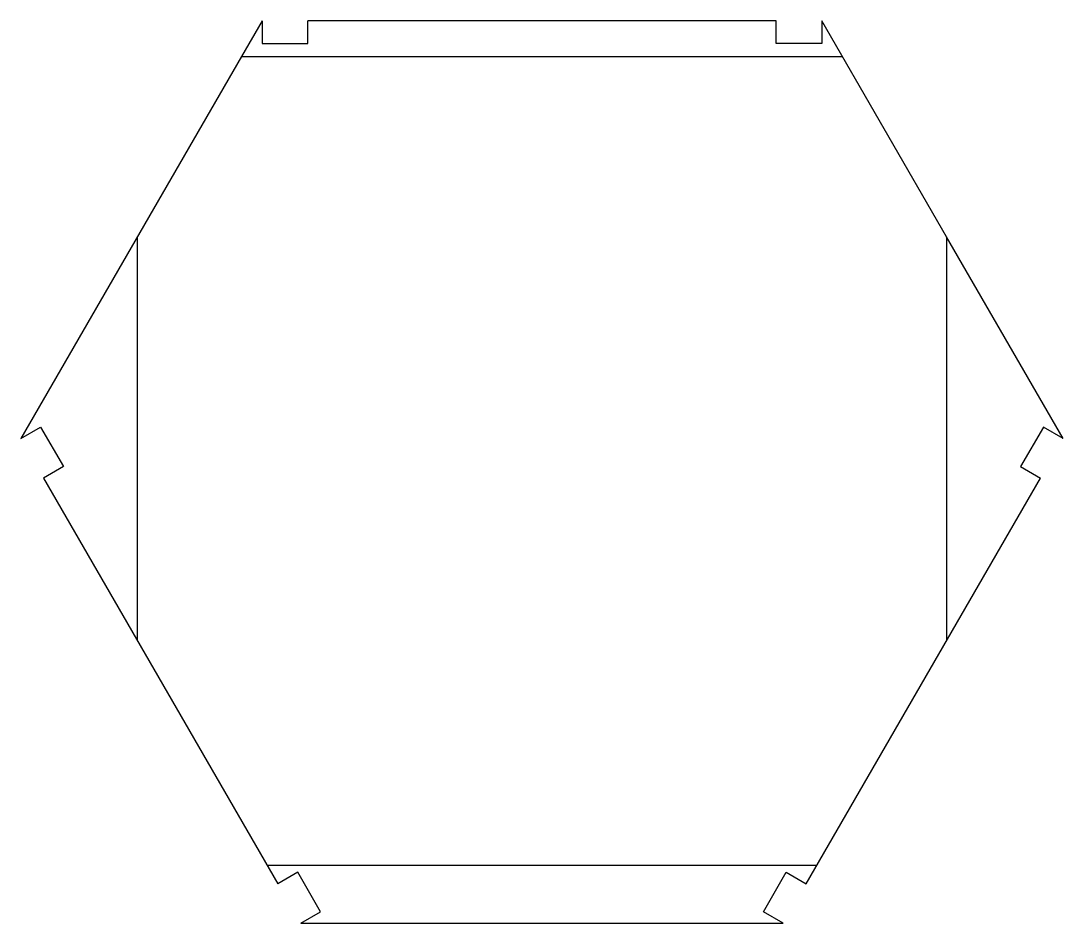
# Model space of a CAD drawing. Header units: millimetres. Extents: x -69 to 69, y -61 to 58.
import ezdxf

# ---------------------------------------------------------------- set-up
doc = ezdxf.new("R2010")
doc.units = ezdxf.units.MM

msp = doc.modelspace()

# ---------------------------------------------------------------- linework, layer by layer
at = {"color": 7, "linetype": 'Continuous', "lineweight": 25}
for p, q in [((-36.83, 57.93), (-39.53, 53.25)), ((-36.83, 57.93), (-36.83, 54.93)), ((-30.83, 54.93), (-30.83, 57.93)), ((30.83, 57.93), (-30.83, 57.93)), ((30.83, 54.93), (30.83, 57.93)), ((36.83, 57.93), (36.83, 54.93)), ((53.25, 29.49), (36.83, 57.93)), ((-36.83, 54.93), (-30.83, 54.93)), ((36.83, 54.93), (30.83, 54.93)), ((-39.53, 53.25), (-68.58, 2.93)), ((-39.53, 53.25), (39.53, 53.25)), ((-53.25, -23.62), (-53.25, 29.49)), ((53.25, 29.49), (53.25, -23.62)), ((68.58, 2.93), (53.25, 29.49)), ((-68.58, 2.93), (-65.98, 4.43)), ((-65.98, 4.43), (-62.98, -0.76)), ((65.98, 4.43), (62.98, -0.76)), ((68.58, 2.93), (65.98, 4.43)), ((-62.98, -0.76), (-65.58, -2.26)), ((62.98, -0.76), (65.58, -2.26)), ((-65.58, -2.26), (-34.75, -55.66)), ((34.75, -55.66), (65.58, -2.26)), ((36.14, -53.25), (-36.14, -53.25)), ((-32.15, -54.16), (-34.75, -55.66)), ((-29.15, -59.36), (-32.15, -54.16)), ((29.15, -59.36), (32.15, -54.16)), ((32.15, -54.16), (34.75, -55.66)), ((-31.75, -60.86), (-29.15, -59.36)), ((31.75, -60.86), (29.15, -59.36)), ((-31.75, -60.86), (31.75, -60.86))]:
    msp.add_line(p, q, dxfattribs=at)

doc.saveas('drawing.dxf')
